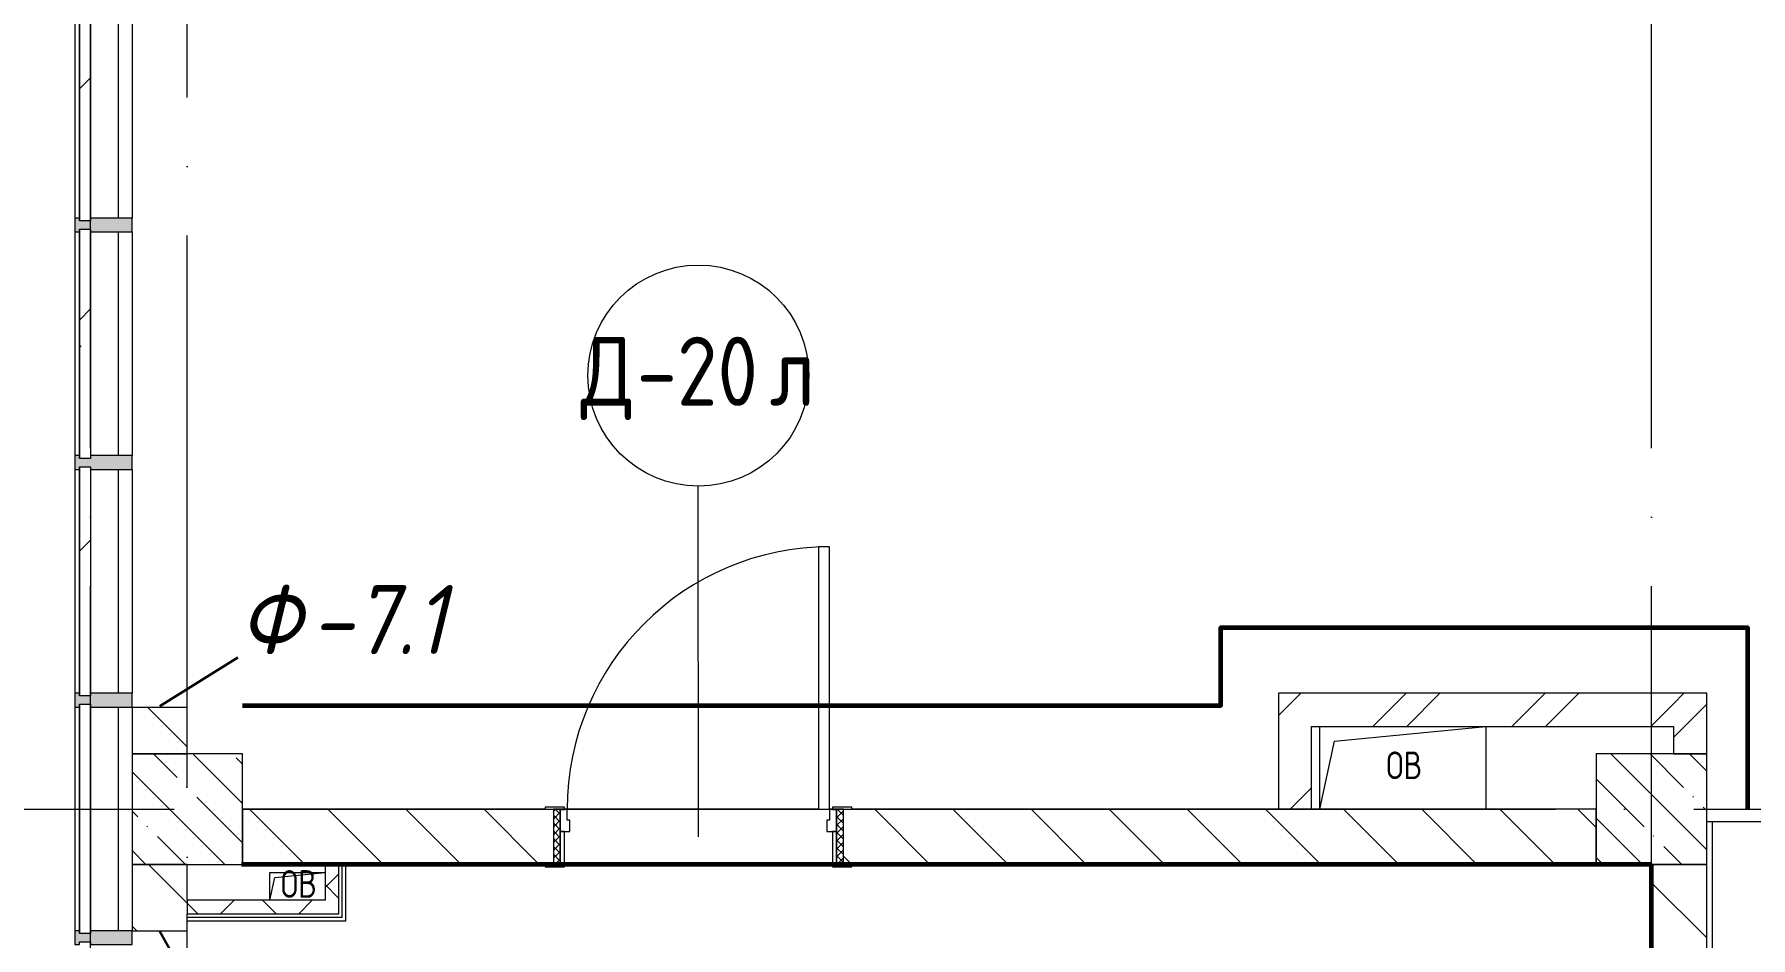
# Model space of a CAD drawing. Header units: millimetres. Extents: x -592259 to 288321, y -552984 to 293768.
# Drawn here: x 81234 to 87447, y 35310 to 38580 of the extents above; entities that cross this region are included whole.
import ezdxf

# ---------------------------------------------------------------- set-up
doc = ezdxf.new("R2010")
doc.units = ezdxf.units.MM
doc.linetypes.add('ADSK_Линия сетки', pattern=[2500, 2000, -250, 0, -250])
for name, color, linetype, lineweight in [('2)Фархверки', 40, 'Continuous', 30), ('4.2) Штук 4 вып', 6, 'Continuous', 60), ('A-DETL-GENF-OTLN', 250, 'Continuous', 5), ('A-DOOR-____-IDEN', 250, 'Continuous', 9), ('A-DOOR-____-MCUT', 250, 'Continuous', 5), ('A-DOOR-____-OTLN', 250, 'Continuous', 5), ('A-DOOR-FRAM-MCUT', 250, 'Continuous', 5), ('A-DOOR-FRAM-OTLN', 250, 'Continuous', 5), ('A-FLOR-____-OTLN', 250, 'Continuous', 9), ('A-GLAZ-____-MCUT', 250, 'Continuous', 9), ('A-GLAZ-____-OTLN', 250, 'Continuous', 5), ('A-GLAZ-CWMG-MCUT', 250, 'Continuous', 9), ('A-GLAZ-CWMG-OTLN', 250, 'Continuous', 5), ('A-WALL-____-MCUT', 250, 'Continuous', 13), ('A-WALL-____-PATT', 250, 'Continuous', 13), ('A-WALL-FNSH-MCUT', 250, 'Continuous', 13), ('I-WALL-____-OTLN', 250, 'Continuous', 9), ('S-COLS-____-MCUT', 250, 'Continuous', 25), ('S-COLS-____-OTLN', 250, 'Continuous', 9), ('S-GRID-____-OTLN', 250, 'Continuous', 9)]:
    doc.layers.add(name, color=color, linetype=linetype, lineweight=lineweight)
doc.styles.add('GOST Common_1', font='', dxfattribs={"width": 0.9, "height": 250})
doc.styles.add('ISOCPEUR', font='isocpeur.ttf', dxfattribs={"width": 0.8, "height": 100})
doc.styles.add('ISOCPEUR_I', font='isocpeui.ttf', dxfattribs={"width": 0.9, "height": 12.5})
doc.styles.get('GOST Common_1').set_extended_font_data('GOST Common')
pattern_1 = [(135, (12287.91, -0.0006), (-141.42136, -141.42136), [])]
pattern_2 = [(45, (12287.9, -0.0006), (-251.4472, 251.4472), []), (45, (12287.9, 381), (-251.4472, 251.4472), [])]
pattern_3 = [(135, (12287.91, -0.0006), (-142.5612, -142.5612), []), (135, (12430.48, -0.0006), (-142.5612, -142.5612), [252.016, -50.403, 3.353, -47.05])]
pattern_4 = [(45, (12287.91, -0.0006), (-141.42136, 141.42136), []), (135, (12287.91, -0.0006), (-141.42136, -141.42136), [])]

# ---------------------------------------------------------------- blocks, each defined once
blk = doc.blocks.new('Дверь_СКБ_1Ст_Внутренняя - Д-20л_1050x2100h_Комната охраны-41867163-АР1_Маркировочный план 1 этажа С2и3')
at = {"layer": 'A-DOOR-____-OTLN'}
h = blk.add_hatch(dxfattribs=at)
h.set_pattern_fill('FP_26', color=256, style=0, pattern_type=2)
h.set_pattern_definition([(135, (1776.41, 164.685), (-14.14214, -14.14214), []), (225, (1776.41, 164.685), (14.14214, -14.14214), [])])
h.paths.add_polyline_path([(537.5, -100), (537.5, 100), (512.5, 100), (512.5, -100)])
at = {"layer": 'A-DOOR-FRAM-OTLN'}
h = blk.add_hatch(dxfattribs=at)
h.set_pattern_fill('FP_27', color=256, style=0, pattern_type=2)
h.set_pattern_definition([(45, (-346.384, 164.685), (-14.1421, 14.1421), []), (135, (-346.384, 164.685), (-14.1421, -14.1421), [])])
h.paths.add_polyline_path([(-512.5, -100), (-487.5, -100), (-487.5, 100), (-512.5, 100), (-512.5, -95.5)])
at = {"layer": 'A-DOOR-____-MCUT'}
for p, q in [((487.5, 1050), (447.5, 1050)), ((447.5, 1050), (447.5, 100)), ((487.5, 100), (487.5, 1050)), ((447.5, 100), (487.5, 100))]:
    blk.add_line(p, q, dxfattribs=at)
at = {"layer": 'A-DOOR-____-OTLN'}
blk.add_arc((487.5, 100), 950, 90, 180, dxfattribs=at)
at = {"layer": 'A-DOOR-FRAM-MCUT'}
for p, q in [((-472.5, 108), (-542.5, 108)), ((-542.5, 108), (-542.5, 100)), ((-542.5, 100), (-472.5, 100)), ((-487.5, 100), (-512.5, 100)), ((-512.5, 100), (-512.5, -100)), ((-462.5, 100), (-487.5, 100)), ((-487.5, 100), (-487.5, 20)), ((-487.5, -100), (-487.5, 100)), ((-472.5, 100), (-487.5, 100)), ((-487.5, 100), (-487.5, 99)), ((-487.5, 99), (-472.5, 99)), ((-472.5, 100), (-472.5, 108)), ((-472.5, 99), (-472.5, 100)), ((-462.5, 60), (-462.5, 100)), ((487.5, 100), (487.5, 60)), ((512.5, 100), (487.5, 100)), ((567.5, 108), (497.5, 108)), ((497.5, 108), (497.5, 100)), ((512.5, 100), (497.5, 100)), ((497.5, 100), (497.5, 99)), ((497.5, 100), (567.5, 100)), ((497.5, 99), (512.5, 99)), ((512.5, 20), (512.5, 100)), ((537.5, 100), (512.5, 100)), ((512.5, 100), (512.5, -100)), ((512.5, 99), (512.5, 100)), ((537.5, -100), (537.5, 100)), ((567.5, 100), (567.5, 108)), ((-487.5, 20), (-452.5, 20)), ((-472.5, 20), (-487.5, 20)), ((-487.5, 20), (-487.5, -100)), ((-472.5, -100), (-472.5, 20)), ((-452.5, 60), (-462.5, 60)), ((-452.5, 20), (-452.5, 60)), ((487.5, 60), (477.5, 60)), ((477.5, 60), (477.5, 20)), ((477.5, 20), (512.5, 20)), ((512.5, 20), (497.5, 20)), ((497.5, 20), (497.5, -100)), ((512.5, -100), (512.5, 20)), ((-472.5, -100), (-542.5, -100)), ((-542.5, -100), (-542.5, -108)), ((-542.5, -108), (-472.5, -108)), ((-512.5, -100), (-487.5, -100)), ((-487.5, -100), (-472.5, -100)), ((-472.5, -108), (-472.5, -100)), ((497.5, -100), (512.5, -100)), ((567.5, -100), (497.5, -100)), ((497.5, -100), (497.5, -108)), ((497.5, -108), (567.5, -108)), ((512.5, -100), (537.5, -100)), ((567.5, -108), (567.5, -100))]:
    blk.add_line(p, q, dxfattribs=at)
blk = doc.blocks.new('_Wn_-As_OpeningMEP_floor__Rectangular - _Wn_-As_OpeningMEP_floor__Rectangular-34852155-АР1_Маркировочный план 1 этажа С2и3')
at = {"layer": 'A-DETL-GENF-OTLN', "lineweight": 5}
for p, q in [((-100, 0), (-82.3, 82.3)), ((-82.3, 82.3), (100, 100))]:
    blk.add_line(p, q, dxfattribs=at)
blk = doc.blocks.new('_Wn_-As_OpeningMEP_floor__Rectangular - _Wn_-As_OpeningMEP_floor__Rectangular-34710049-АР1_Маркировочный план 1 этажа С2и3')
at = {"layer": 'A-DETL-GENF-OTLN', "lineweight": 5}
for p, q in [((-246.9, 146.8), (300, 200)), ((-300, -100), (-246.9, 146.8))]:
    blk.add_line(p, q, dxfattribs=at)
blk = doc.blocks.new('PNS_Панель прямоугольная2 - Нр_Стекло - 40мм-V109-АР1_Маркировочный план 1 этажа С2и3')
at = {"layer": 'A-GLAZ-____-OTLN'}
h = blk.add_hatch(dxfattribs=at)
h.set_pattern_fill('FP_142', color=256, style=0, pattern_type=2)
h.set_pattern_definition([(135, (38220, -69209.98), (-282.8427, -282.8427), [200, -600]), (135, (38320, -69409.98), (-282.8427, -282.8427), [600, -200]), (135, (38420, -69009.98), (-282.8427, -282.8427), [200, -600])])
h.paths.add_polyline_path([(415, 0), (415, 40), (-415, 40), (-415, 0), (405, 0)])
at = {"layer": 'A-GLAZ-____-MCUT', "lineweight": 5}
for p, q in [((-405, 40), (405, 40)), ((405, 0), (-405, 0))]:
    blk.add_line(p, q, dxfattribs=at)
at = {"layer": 'A-GLAZ-____-OTLN'}
blk.add_line((-415, 0), (415, 0), dxfattribs=at)
blk = doc.blocks.new('PNS_Панель прямоугольная2 - Нр_Стекло - 40мм-V110-АР1_Маркировочный план 1 этажа С2и3')
at = {"layer": 'A-GLAZ-____-OTLN'}
h = blk.add_hatch(dxfattribs=at)
h.set_pattern_fill('FP_143', color=256, style=0, pattern_type=2)
h.set_pattern_definition([(135, (37360, -69209.98), (-282.8427, -282.8427), [200, -600]), (135, (37460, -69409.98), (-282.8427, -282.8427), [600, -200]), (135, (37560, -69009.98), (-282.8427, -282.8427), [200, -600])])
h.paths.add_polyline_path([(415, 40), (-415, 40), (-415, 0), (415, 0)])
at = {"layer": 'A-GLAZ-____-MCUT', "lineweight": 5}
for p, q in [((-405, 40), (405, 40)), ((405, 0), (-405, 0))]:
    blk.add_line(p, q, dxfattribs=at)
at = {"layer": 'A-GLAZ-____-OTLN'}
blk.add_line((-415, 0), (415, 0), dxfattribs=at)
blk = doc.blocks.new('PNS_Панель прямоугольная2 - Нр_Стекло - 40мм-V111-АР1_Маркировочный план 1 этажа С2и3')
at = {"layer": 'A-GLAZ-____-OTLN'}
h = blk.add_hatch(dxfattribs=at)
h.set_pattern_fill('FP_144', color=256, style=0, pattern_type=2)
h.set_pattern_definition([(135, (36500, -69209.98), (-282.8427, -282.8427), [200, -600]), (135, (36600, -69409.98), (-282.8427, -282.8427), [600, -200]), (135, (36700, -69009.98), (-282.8427, -282.8427), [200, -600])])
h.paths.add_polyline_path([(415, 0), (415, 40), (-415, 40), (-415, 0), (405, 0)])
at = {"layer": 'A-GLAZ-____-MCUT', "lineweight": 5}
for p, q in [((-405, 40), (405, 40)), ((405, 0), (-405, 0))]:
    blk.add_line(p, q, dxfattribs=at)
at = {"layer": 'A-GLAZ-____-OTLN'}
blk.add_line((-415, 0), (415, 0), dxfattribs=at)
blk = doc.blocks.new('PNS_Панель прямоугольная4 - Нр_Металл - 40мм 2-36114740-АР1_Маркировочный план 1 этажа С2и3')
at = {"layer": 'A-GLAZ-____-MCUT', "lineweight": 5}
for p, q in [((-405, 40), (405, 40)), ((405, 0), (-405, 0))]:
    blk.add_line(p, q, dxfattribs=at)
at = {"layer": 'A-GLAZ-____-OTLN'}
blk.add_line((-415, 0), (415, 0), dxfattribs=at)
blk = doc.blocks.new('Прямоугольный импост - Импост структурный с накладкой - 160мм-36114464-АР1_Маркировочный план 1 этажа С2и3')
at = {"layer": 'A-GLAZ-CWMG-OTLN'}
for p, q in [((69093, 42165), (69093, 41355)), ((69250, 42165), (69250, 41355))]:
    blk.add_line(p, q, dxfattribs=at)
blk = doc.blocks.new('Прямоугольный импост - Импост структурный с накладкой - 190мм-21718787-АР1_Маркировочный план 1 этажа С2и3')
at = {"layer": 'A-GLAZ-CWMG-OTLN'}
blk.add_hatch(color=50, dxfattribs=at).paths.add_polyline_path([(25, -40), (25, -190), (-25, -190), (-25, -40), (-15, -40), (-15, 0), (-25, 0), (-25, 17), (25, 17), (25, 0), (15, 0), (15, -40)])
at = {"layer": 'A-GLAZ-CWMG-MCUT', "lineweight": 5}
for p, q in [((-25, 0), (-25, 17)), ((-25, 17), (25, 17)), ((-15, 0), (-25, 0)), ((-15, -40), (-15, 0)), ((25, 0), (15, 0)), ((15, 0), (15, -40)), ((25, 17), (25, 0)), ((-25, -190), (-25, -40)), ((-25, -40), (-15, -40)), ((15, -40), (25, -40)), ((25, -40), (25, -190)), ((25, -190), (-25, -190))]:
    blk.add_line(p, q, dxfattribs=at)
blk = doc.blocks.new('ADSK_Марка_Дверь - Типоразмер_ADSK_Марка-30565456-АР1_Маркировочный план 1 этажа С2и3')
at = {"layer": 'A-DOOR-____-IDEN'}
blk.add_circle((0, 0), 4, dxfattribs=at)

msp = doc.modelspace()

# ---------------------------------------------------------------- hatches: boundary and pattern name
at = {"layer": 'A-WALL-____-PATT', "lineweight": 15, "true_color": 0x000000}
h = msp.add_hatch(dxfattribs=at)
h.set_pattern_fill('FP_4', color=18, style=0, pattern_type=2)
h.set_pattern_definition(pattern_2)
h.paths.add_polyline_path([(85737.8919, 36074.9403), (87167.8919, 36074.955), (87167.8919, 36194.9403), (85737.8919, 36194.9403)])
h = msp.add_hatch(dxfattribs=at)
h.set_pattern_fill('FP_4', color=18, style=0, pattern_type=2)
h.set_pattern_definition(pattern_2)
h.paths.add_polyline_path([(87287.8919, 35974.9994), (87287.8919, 36194.9403), (87167.8919, 36194.9403), (87167.8919, 35974.9994)])
h = msp.add_hatch(dxfattribs=at)
h.set_pattern_fill('FP_2', color=18, style=0, pattern_type=2)
h.set_pattern_definition(pattern_1)
h.paths.add_polyline_path([(81587.8919, 35335), (81787.8919, 35335), (81787.8919, 35574.9994), (81587.8919, 35574.9994)])
h.paths.add_polyline_path([(81787.8919, 35974.9994), (81787.8919, 36143.3333), (81587.8919, 36143.3333), (81587.9138, 35974.9994), (81689.3537, 35974.9994)])
h = msp.add_hatch(dxfattribs=at)
h.set_pattern_fill('FP_4', color=18, style=0, pattern_type=2)
h.set_pattern_definition(pattern_2)
h.paths.add_polyline_path([(85857.8919, 35775), (85857.8919, 36074.9403), (85737.8919, 36074.9403), (85737.8919, 35775), (85842.2385, 35775)])
h = msp.add_hatch(dxfattribs=at)
h.set_pattern_fill('FP_2', color=18, style=0, pattern_type=2)
h.set_pattern_definition(pattern_1)
h.paths.add_polyline_path([(82085.7999, 35574.9403), (83112.9138, 35574.9403), (83112.9138, 35774.9403), (81987.8919, 35774.9403), (81987.8919, 35574.9403), (82085.5015, 35574.9403)])
h.paths.add_polyline_path([(84187.9138, 35574.9403), (84657.9138, 35574.9403), (84657.9138, 35774.9403), (84162.9138, 35774.9403), (84162.9138, 35574.9403)])
h = msp.add_hatch(dxfattribs=at)
h.set_pattern_fill('FP_2', color=18, style=0, pattern_type=2)
h.set_pattern_definition(pattern_1)
h.paths.add_polyline_path([(84657.9138, 35574.9403), (86887.9138, 35574.9403), (86887.9138, 35774.9403), (84657.9138, 35774.9403), (84657.9138, 35662.4331)])
h = msp.add_hatch(dxfattribs=at)
h.set_pattern_fill('FP_83', color=18, style=0, pattern_type=2)
h.set_pattern_definition(pattern_4)
h.paths.add_polyline_path([(82336.392, 35395.3965), (82336.392, 35574.9403), (82286.392, 35574.9403), (82286.392, 35395.3965), (82294.9032, 35395.3965)])
h = msp.add_hatch(dxfattribs=at)
h.set_pattern_fill('FP_2', color=18, style=0, pattern_type=2)
h.set_pattern_definition(pattern_1)
h.paths.add_polyline_path([(87087.9138, 31889.9994), (87287.8919, 31889.9994), (87287.8919, 32324.9994), (87087.8919, 32324.9673), (87087.8919, 31889.9994)])
h.paths.add_polyline_path([(87287.8919, 32724.9994), (87287.8919, 35574.9994), (87087.8919, 35574.9994), (87087.8919, 32724.9994)])
h = msp.add_hatch(dxfattribs=at)
h.set_pattern_fill('FP_83', color=18, style=0, pattern_type=2)
h.set_pattern_definition(pattern_4)
h.paths.add_polyline_path([(82282.6043, 35395.3965), (82286.392, 35395.3965), (82286.392, 35445.3965), (81787.8919, 35445.3965), (81787.8919, 35395.3965), (82086.392, 35395.3965)])
at = {"layer": 'S-COLS-____-OTLN', "lineweight": 5, "true_color": 0x000000}
h = msp.add_hatch(dxfattribs=at)
h.set_pattern_fill('FP_1', color=18, style=0, pattern_type=2)
h.set_pattern_definition(pattern_3)
h.paths.add_polyline_path([(81987.8919, 35574.9994), (81987.8919, 35974.9994), (81587.8919, 35974.9994), (81587.9138, 35574.9994), (81887.9138, 35574.9994)])
h = msp.add_hatch(dxfattribs=at)
h.set_pattern_fill('FP_1', color=18, style=0, pattern_type=2)
h.set_pattern_definition(pattern_3)
h.paths.add_polyline_path([(87087.8919, 35574.9994), (87287.8919, 35574.9994), (87287.8919, 35974.9994), (86887.8919, 35974.9994), (86887.9138, 35574.9994)])

# ---------------------------------------------------------------- linework, layer by layer
at = {"layer": '2)Фархверки'}
for p, q in [((81688.7902, 36148.4754), (81970.8389, 36324.6039)), ((81688.7902, 35332.6928), (81970.8389, 34824.6039))]:
    msp.add_line(p, q, dxfattribs=at)
at = {"layer": '4.2) Штук 4 вып'}
for p, q in [((87087.8919, 35574.9994), (81983.9138, 35574.9994)), ((87087.8919, 32724.9994), (87087.8919, 35574.9994))]:
    msp.add_line(p, q, dxfattribs=at)
msp.add_lwpolyline([(81987.658, 36151.0057), (85529.643, 36151.0057), (85529.643, 36432.783), (87436.024, 36432.783), (87436.024, 35775)], dxfattribs=at)
at = {"layer": 'A-DOOR-____-IDEN', "color": 18, "true_color": 0x000000}
msp.add_line((83637.9138, 35674.9403), (83637.4564, 36944.9403), dxfattribs=at)
at = {"layer": 'A-FLOR-____-OTLN', "color": 18, "lineweight": 5, "true_color": 0x000000}
for p, q in [((81587.8919, 38725), (81587.8919, 37915)), ((81587.8919, 37865), (81587.8919, 37055)), ((81587.8919, 37005), (81587.8919, 36195)), ((81587.8919, 36145), (81587.8919, 36143.3333)), ((85887.9138, 35775), (85887.9138, 36074.9403)), ((86487.9138, 36074.9403), (86487.9138, 35775)), ((81987.8919, 35775), (83082.9138, 35775)), ((84072.9138, 35775), (83152.9138, 35775)), ((84122.9138, 35775), (84112.9138, 35775)), ((84192.9138, 35775), (85737.8919, 35775)), ((86487.9138, 35775), (85887.9138, 35775)), ((87287.8919, 35729.9994), (91668.2169, 35729.9994)), ((87307.8919, 35729.9994), (87307.8919, 32314.9994)), ((82086.392, 35445.3965), (82086.392, 35545.3965)), ((82086.392, 35545.3965), (82286.392, 35545.3965)), ((87087.8919, 35574.9403), (86887.9138, 35574.9403))]:
    msp.add_line(p, q, dxfattribs=at)
at = {"layer": 'A-WALL-____-MCUT', "color": 18, "lineweight": 15, "true_color": 0x000000}
for p, q in [((87287.8919, 36194.9403), (85737.8919, 36194.9403)), ((85737.8919, 36194.9403), (85737.8919, 35775)), ((87287.8919, 35974.9994), (87287.8919, 36194.9403)), ((81787.8919, 36143.3333), (81587.8919, 36143.3333)), ((81587.8919, 36143.3333), (81587.8919, 35974.9994)), ((81787.8919, 35974.9994), (81787.8919, 36143.3333)), ((85857.8919, 36074.9403), (87167.8919, 36074.9403)), ((85857.8919, 35775), (85857.8919, 36074.9403)), ((87167.8919, 36074.9403), (87167.8919, 35974.9994)), ((81587.8919, 35974.9994), (81787.8919, 35974.9994)), ((87167.8919, 35974.9994), (87287.8919, 35974.9994)), ((83082.9138, 35774.9403), (81987.8919, 35774.9403)), ((81987.8919, 35774.9403), (81987.8919, 35574.9403)), ((86887.9138, 35774.9403), (84192.9138, 35774.9403)), ((85737.8919, 35775), (85857.8919, 35775)), ((86887.9138, 35574.9403), (86887.9138, 35774.9403)), ((81587.8919, 35574.9994), (81587.8919, 35335)), ((81787.8919, 35574.9994), (81587.8919, 35574.9994)), ((81787.8919, 35445.3965), (81787.8919, 35574.9994)), ((81987.8919, 35574.9403), (83082.9138, 35574.9403)), ((82286.392, 35574.9403), (82286.392, 35445.3965)), ((82336.392, 35395.3965), (82336.392, 35574.9403)), ((82348.892, 35382.8965), (82348.892, 35574.9403)), ((84192.9138, 35574.9403), (86887.9138, 35574.9403)), ((87087.8919, 35574.9994), (87087.8919, 32724.9994)), ((87287.8919, 35574.9994), (87087.8919, 35574.9994)), ((87287.8919, 32724.9994), (87287.8919, 35574.9994)), ((82286.392, 35445.3965), (81787.8919, 35445.3965)), ((81787.8919, 35445.3965), (81787.8919, 35395.3965)), ((81787.8919, 35335), (81787.8919, 35395.3965)), ((82336.392, 35395.3965), (81787.8919, 35395.3965)), ((82348.892, 35382.8965), (81787.8919, 35382.8965)), ((81587.8919, 35335), (81787.8919, 35335))]:
    msp.add_line(p, q, dxfattribs=at)
at = {"layer": 'A-WALL-FNSH-MCUT', "lineweight": 15}
for p, q in [((82361.392, 35370.3965), (82361.392, 35574.9403)), ((81787.8919, 35370.3965), (82361.392, 35370.3965))]:
    msp.add_line(p, q, dxfattribs=at)
at = {"layer": 'I-WALL-____-OTLN', "color": 18, "lineweight": 15, "true_color": 0x000000}
for p, q in [((83162.9138, 35774.9403), (84072.9138, 35774.9403)), ((84122.9138, 35574.9403), (83152.9138, 35574.9403))]:
    msp.add_line(p, q, dxfattribs=at)
at = {"layer": 'S-COLS-____-MCUT', "color": 18, "lineweight": 5, "true_color": 0x000000}
for p, q in [((81587.8919, 35974.9994), (81587.8919, 35574.9994)), ((81987.8919, 35974.9994), (81787.8919, 35974.9994)), ((81987.8919, 35774.9403), (81987.8919, 35974.9994)), ((87287.8919, 35974.9994), (86887.8919, 35974.9994)), ((86887.8919, 35974.9994), (86887.8919, 35574.9994)), ((87287.8919, 35574.9994), (87287.8919, 35974.9994)), ((81787.8919, 35574.9994), (81987.8919, 35574.9994)), ((86887.8919, 35574.9994), (87087.8919, 35574.9994))]:
    msp.add_line(p, q, dxfattribs=at)
at = {"layer": 'S-COLS-____-OTLN', "color": 18, "lineweight": 5, "true_color": 0x000000}
for p, q in [((81787.8919, 35974.9994), (81587.8919, 35974.9994)), ((81987.8919, 35574.9994), (81987.8919, 35774.9403)), ((81587.8919, 35574.9994), (81787.8919, 35574.9994)), ((87087.8919, 35574.9994), (87287.8919, 35574.9994))]:
    msp.add_line(p, q, dxfattribs=at)
at = {"layer": 'S-GRID-____-OTLN', "color": 18, "linetype": 'ADSK_Линия сетки', "true_color": 0x000000}
for p, q in [((81437.9138, -2919.5356), (81437.9138, 61202.0045)), ((87087.9138, -2919.5356), (87087.9138, 61063.6538)), ((81787.9138, -1649.5356), (81787.9138, 59932.0045)), ((77240.3519, 35775), (168626.8279, 35775))]:
    msp.add_line(p, q, dxfattribs=at)

# ---------------------------------------------------------------- block references
at = {"layer": 'A-DOOR-____-IDEN', "color": 18, "true_color": 0x000000, "xscale": 99.99999999999993, "yscale": 99.99999999999993, "zscale": 99.99999999999993}
msp.add_blockref('ADSK_Марка_Дверь - Типоразмер_ADSK_Марка-30565456-АР1_Маркировочный план 1 этажа С2и3', (83637.9138, 37344.9403), dxfattribs=at)
at = {"layer": 'A-DOOR-____-OTLN', "color": 18, "true_color": 0x000000}
msp.add_blockref('Дверь_СКБ_1Ст_Внутренняя - Д-20л_1050x2100h_Комната охраны-41867163-АР1_Маркировочный план 1 этажа С2и3', (83625.4138, 35674.9403), dxfattribs=at)
at = {"layer": 'A-GLAZ-____-MCUT', "color": 18, "lineweight": 5, "true_color": 0x000000, "rotation": 270}
for name, p in [('PNS_Панель прямоугольная2 - Нр_Стекло - 40мм-V109-АР1_Маркировочный план 1 этажа С2и3', (81397.8919, 38320)), ('PNS_Панель прямоугольная2 - Нр_Стекло - 40мм-V110-АР1_Маркировочный план 1 этажа С2и3', (81397.8919, 37460)), ('PNS_Панель прямоугольная2 - Нр_Стекло - 40мм-V111-АР1_Маркировочный план 1 этажа С2и3', (81397.8919, 36600)), ('PNS_Панель прямоугольная4 - Нр_Металл - 40мм 2-36114740-АР1_Маркировочный план 1 этажа С2и3', (81397.8919, 35740))]:
    msp.add_blockref(name, p, dxfattribs=at)
at = {"layer": 'A-GLAZ-____-OTLN', "color": 18, "true_color": 0x000000}
for name, p in [('_Wn_-As_OpeningMEP_floor__Rectangular - _Wn_-As_OpeningMEP_floor__Rectangular-34710049-АР1_Маркировочный план 1 этажа С2и3', (86187.9138, 35874.9702)), ('_Wn_-As_OpeningMEP_floor__Rectangular - _Wn_-As_OpeningMEP_floor__Rectangular-34852155-АР1_Маркировочный план 1 этажа С2и3', (82186.392, 35445.3965))]:
    msp.add_blockref(name, p, dxfattribs=at)
at = {"layer": 'A-GLAZ-CWMG-OTLN', "color": 18, "true_color": 0x000000}
for p in [(12287.9138, -3440.0006), (12287.9138, -4300.0006), (12287.9138, -5160.0006), (12287.9138, -6020.0006)]:
    msp.add_blockref('Прямоугольный импост - Импост структурный с накладкой - 160мм-36114464-АР1_Маркировочный план 1 этажа С2и3', p, dxfattribs=at)
at = {"layer": 'A-GLAZ-CWMG-OTLN', "color": 18, "true_color": 0x000000, "extrusion": (0, 0, -1), "rotation": 270}
for p in [(-81397.8919, 37890), (-81397.8919, 37030), (-81397.8919, 36170), (-81397.8919, 35310)]:
    msp.add_blockref('Прямоугольный импост - Импост структурный с накладкой - 190мм-21718787-АР1_Маркировочный план 1 этажа С2и3', p, dxfattribs=at)

# ---------------------------------------------------------------- texts
at = {"layer": '2)Фархверки', "attachment_point": 1}
for s, insert, char_height, width, style in [('\\fISOCPEUR|b0|i1|c204|p34|;Ф', (81974.9407, 36586.5955), 250, 312.658125, 'ISOCPEUR_I'), ('-7.1', (82232.9094, 36586.5955), 250, 705.485, 'ISOCPEUR_I'), ('ОВ', (86127.9349, 35983.9256), 100, 160.3375, 'ISOCPEUR'), ('ОВ', (82126.4131, 35554.352), 100, 160.3375, 'ISOCPEUR')]:
    msp.add_mtext(s, dxfattribs=dict(at, insert=insert, char_height=char_height, width=width, style=style))
at = {"layer": 'A-DOOR-____-IDEN', "color": 18, "true_color": 0x000000, "char_height": 250, "attachment_point": 1, "style": 'GOST Common_1'}
for s, insert, width in [('\\fGOST Common|b0|i0|c204|p34|;\\W.9;Д', (83211.7564, 37485.3909), 245.316375), ('-20', (83414.1627, 37485.3909), 584.430187), ('\\fGOST Common|b0|i0|c204|p34|;\\W.9;л', (83896.3658, 37485.3909), 194.810062)]:
    msp.add_mtext(s, dxfattribs=dict(at, insert=insert, width=width))

doc.saveas('drawing.dxf')
